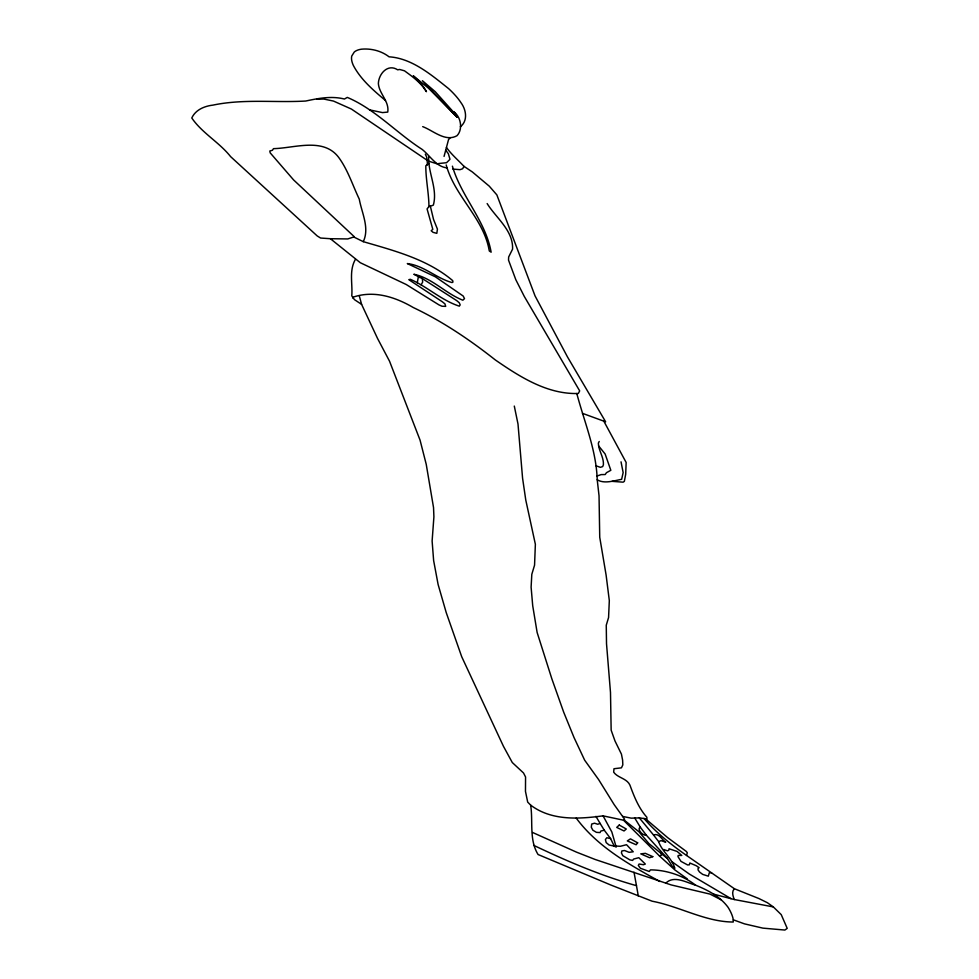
<?xml version="1.0" encoding="UTF-8"?>
<svg xmlns="http://www.w3.org/2000/svg" width="979" height="979" viewBox="0 0 979 979"><rect width="100%" height="100%" fill="white"/><g stroke="black" fill="none" stroke-linecap="round" stroke-linejoin="round"><path stroke-width="1.47" d="M622.705 816.437L631.235 818.163L639.324 817.893L653.556 835.026C658.953 832.737 661.865 839.774 665.732 842.173L661.009 840.631L658.683 841.671C661.694 851.204 671.924 858.081 674.849 868.312L672.426 866.586L667.433 858.522L648.942 843.58L638.944 831.758L624.443 820.341L624.504 819.105L614.139 804.579L598.634 779.614L584.659 760.193L574.012 737.505L563.696 712.198L551.85 678.826L537.128 632.471L532.711 605.72L531.107 587.155L531.817 574.306L534.558 565.164L535.366 544.275L525.772 500.024L522.578 478.205L518.001 424.029L514.293 406.065M417.262 282.833L418.327 277.057L421.533 278.073L456.667 300.59L459.224 302.744L460.191 304.861L459.31 306.146C441.713 300.504 427.37 286.737 410.323 279.296L408.818 279.676L442.398 301.813L444.943 303.882L445.702 306.366L442.018 306.243L439.02 304.922L406.199 284.497L360.333 262.739L330.4 238.717L320.574 238.032L317.208 235.939L230.603 156.616C219.223 142.261 201.992 132.997 191.786 117.982C195.543 109.783 204.452 106.099 212.957 105.12C243.538 98.695 274.781 102.819 305.717 101.033C318.505 98.304 331.428 95.771 344.449 99.026L347.288 97.398C375.19 109.183 396.691 133.107 422.035 149.322C430.173 155.673 436.279 167.066 447.354 167.886M359.391 296.233L361.606 304.383L377.551 338.477L389.544 361.227L420.052 440.122L426.232 464.315L433.538 507.599L433.905 516.851L432.118 541.02L433.636 560.588L438.115 584.512L446.228 612.597L461.696 656.701L503.439 746.279L512.286 762.531L523.52 772.982L525.564 776.983L525.466 791.362L527.693 802.107L530.655 805.13C533.2 821.528 528.954 839.774 538.071 854.52L610.969 885.065L652.149 901.206C679.169 906.273 705.626 921.985 733.259 922.022L733.026 918.351A34.742 17.977 41.7 0 0 728.046 907.288C720.091 896.483 707.793 890.107 695.616 885.2C686.524 882.532 673.785 874.92 665.696 883.266M428.655 157.068C428.104 173.148 437.809 189.033 433.354 205.125L430.368 206.226L433.538 219.443L437.429 229.098L436.818 233.345L433.061 232.341L431.188 230.75L432.804 229.319L427.064 208.906L428.949 206.557C428.851 193.059 425.718 179.206 425.816 165.732L427.089 164.9L427.395 163.224L426.66 156.995L425.339 154.229M369.621 109.881L382.508 112.597L387.757 112.083C389.446 101.216 379.106 93.8 378.371 83.533C378.665 73.914 387.745 63.341 397.658 69.815L399.689 69.472L404.498 70.818L409.858 74.759A38.732 13.131 31.3 0 1 423.197 87.094L426.452 91.696A51.985 17.646 31.1 0 0 413.285 75.848L428.459 88.171L457.217 117.345L422.402 80.706L435.19 91.647L456.324 115.253L453.828 111.851C460.999 116.88 463.079 129.424 456.997 135.702C445.335 142.322 433.22 130.55 422.708 126.634M446.436 147.474C451.588 154.609 458.184 160.164 463.985 166.357L462.639 168.755L460.032 169.661L452.873 169.086M444.062 156.407L448.553 139.532L450.034 138.063M418.645 276.788L413.836 274.242C432.277 278.085 445.629 293.541 462.847 300.198L464.499 298.632L463.214 296.062L435.422 276.849L407.325 263.559C423.87 265.517 436.536 278.415 452.102 282.564L452.971 282.038L452.677 280.606C427.37 259.215 394.451 250.759 363.27 241.654C369.817 228.046 361.728 212.835 359.269 199.116C352.77 185.545 348.206 170.897 339.468 158.5C324.379 136.681 295.071 148.172 273.496 148.649L272.419 150.264L269.812 151.011L270.18 152.846L293.578 179.903L354.361 236.808L347.765 238.937L330.4 238.717M355.414 259.337C348.854 270.804 352.746 283.69 351.779 295.842L354.422 299.611L361.606 304.383M438.213 164.374L438.641 163.53L446.559 162.71L449.985 159.32L448.358 153.715L445.714 150.203M599.221 441.468L598.365 443.132C598.499 450.707 603.908 457.034 603.394 464.792L602.685 466.579L600.396 467.338L595.856 465.747M733.479 919.868L744.468 923.858L762.861 928.129L784.877 930.05L787.214 928.373L781.23 914.631L773.324 906.909L767.34 902.687L758.872 898.526L734.409 888.748L686.573 855.462L687.307 852.795L686.365 851.473L667.776 837.73L645.455 818.725L639.324 817.893M734.409 888.748C731.35 891.673 732.99 896.14 734.274 899.53L773.324 906.909M352.562 297.897L353.26 297.102C373.88 290.188 394.978 296.833 413.224 307.504C442.692 321.479 469.798 339.799 495.35 359.966C519.812 376.817 547.445 394.561 578.32 393.485L579.678 390.89L524.291 296.441L515.835 279.749L508.517 260.12L508.664 257L512.568 249.143C513.437 230.518 495.998 217.901 487.15 203.571M460.326 126.78C468.109 120.845 466.212 109.709 460.999 102.722A57.7 19.458 31.5 0 0 448.663 88.673C431.36 74.881 411.939 58.263 389.067 56.819C381.394 50.871 371.237 48.314 361.63 49.17A67.343 22.811 31.4 0 0 354.276 52.022L351.779 55.987A61.983 20.987 31.4 0 0 353.419 65.569C360.896 79.715 373.415 90.349 385.469 100.507M597.043 476.014L601.106 474.607L605.206 474.534L606.454 472.698L610.835 470.299L605.132 453.999L598.658 445.959M427.089 164.9L428.802 163.75M421.129 284.816L422.659 282.087L422.353 278.77M604.288 830.229L600.151 823.486L597.667 824.245L594.559 823.204L591.695 824.049L591.279 827.218L592.858 830.192L596.407 832.346L600.041 832.578L600.861 831.024L604.288 830.229L610.602 838.599L614.237 846.137L616.183 847.068L611.851 832.015L603.076 815.85C578.687 819.117 551.446 820.879 530.655 805.13M428.949 206.557L430.368 206.226M603.076 815.85L623.501 820.206L659.516 856.025L661.559 855.12L661.131 854.055M576.802 393.497C584.304 422.035 596.297 449.863 597.214 479.747C604.19 484.14 614.041 480.713 621.641 479.306L623.146 472.6L621.029 461.831M614.237 846.137L609.073 844.999L606.197 842.625L605.389 839.566L606.809 837.767L610.602 838.599M317.135 99.222L323.743 99.038L333.496 101.07L351.363 109.036L427.125 160.25M711.562 872.815L709.322 872.742L708.331 876.168L702.689 874.382L699.557 872.044L698.076 869.915L698.113 868.251L699.153 867.712L696.289 865.742L689.852 862.988L689.375 864.8L687.625 864.959L680.98 861.373L677.982 856.637L678.166 855.462L681.776 855.45L677.113 851.436L669.036 848.769L668.902 850.078L667.556 850.849L663.689 849.491M615.877 846.052L620.392 846.272L626.56 844.706L633.229 851.779L629.13 852.33L624.529 850.506L621.836 850.971L621.432 852.917L622.779 855.67L629.827 859.856L632.63 860.406L633.584 859.072L638.81 857.69L645.332 864.065L643.448 864.726L639.116 864.016L638.332 865.375L640.352 868.238L649.261 871.506L650.423 869.878C666.001 869.915 683.207 875.434 695.616 885.2M612.022 481.338L623.097 482.17L624.345 481.399L625.691 474.313L626.144 462.455L603.774 421.08M667.433 858.522L646.385 835.222L644.843 835.111A5.336 2.753 40.1 0 1 639.789 831.024A5.336 2.753 40.1 0 1 640.401 827.341L634.588 817.771M623.501 820.206L624.443 820.341M645.455 818.725L646.923 819.007L646.862 817.269C638.626 808.03 634.123 796.514 629.925 785.097C626.744 778.232 617.786 777.999 613.674 772.174L613.98 768.735L621.445 767.842L622.828 764.893L622.607 760.096L621.432 754.136L615.02 741.03L611.153 730.175L610.492 692.483L606.515 643.729L606.258 625.202L608.571 617.565L609.317 600.604L606.111 575.077L599.735 537.263L599.038 495.778L597.214 479.747M734.274 899.53L713.618 894.157M582.444 413.334L605.634 421.814L567.416 356.809L535.048 295.903L496.855 194.894L489.28 186.181L472.331 171.937L463.985 166.357M638.296 895.956L636.472 885.677C600.922 875.752 566.939 861.141 533.665 845.33M721.205 899.848L710.032 894.108L671.166 884.918L595.097 859.452L576.496 852.146L532.6 832.48M437.026 163.823L429.035 161.278M354.178 237.199L363.27 241.654M659.858 881.504C629.277 864.641 597.374 846.7 576.227 818.101M730.983 898.636L689.277 874.002L671.765 861.581M686.573 855.462C671.141 844.681 656.273 832.774 643.962 818.42M687.246 878.861L674.861 869.915L659.516 856.025M653.556 835.026L658.683 841.671M640.401 827.341L646.385 835.222M595.917 816.364L600.151 823.486M446.204 164.937C454.513 195.47 481.497 216.371 488.509 247.038L489.316 251.003L491.128 252.178C485.584 220.716 461.121 196.387 452.408 166.173M634.013 872.203L636.472 885.677M637.647 842.821L636.154 844.755L627.282 840.912L630.476 838.868L637.647 842.821M619.242 825.052L616.721 827.402L624.027 830.963L626.291 829.017L619.242 825.052M652.785 856.649L649.615 857.751L640.755 853.859L645.381 853.345L652.785 856.649"/></g></svg>
